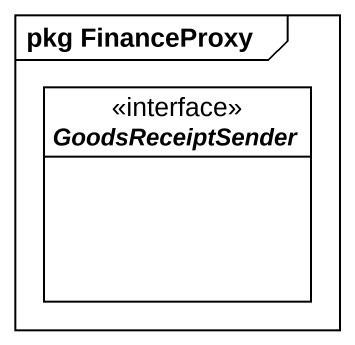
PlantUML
@startuml
mainframe pkg FinanceProxy
hide circle
hide empty members
interface GoodsReceiptSender <<interface>>
@enduml
